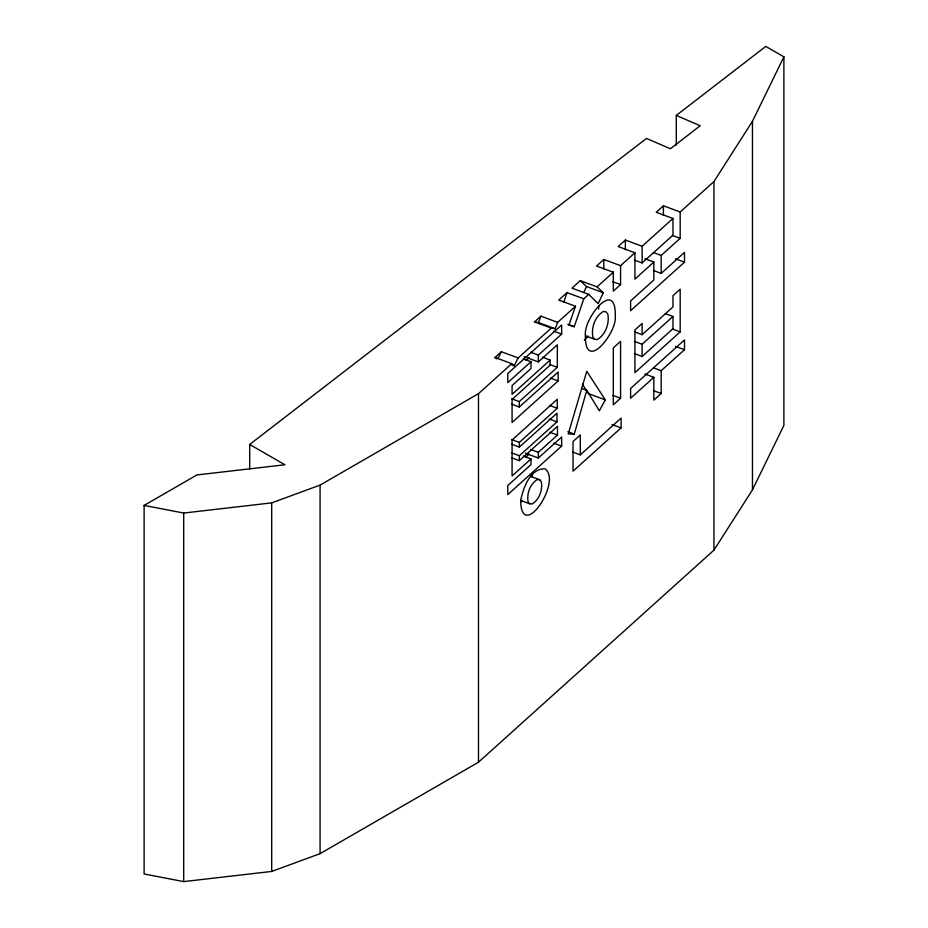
<?xml version="1.0" encoding="UTF-8"?>
<svg xmlns="http://www.w3.org/2000/svg" width="928" height="928" viewBox="0 0 928 928"><rect width="100%" height="100%" fill="white"/><g stroke="black" fill="none" stroke-linecap="round" stroke-linejoin="round"><path stroke-width="1.39" d="M532.022 476.83L532.196 474.104M598.606 309.163L598.827 305.695M586.774 390.352L599.36 410.802L605.288 399.852L586.774 371.293L568.249 433.933L574.316 434.072L586.774 390.352L581.612 388.438M563.841 301.913L567.02 292.61L583.782 298.816L588.723 294.362L598.154 303.665L603.27 292.738L597.052 286.856L580.29 280.662L571.961 288.167L588.723 294.362M567.02 292.61L558.749 300.057L575.511 306.263L568.922 324.997L574.246 326.726L583.782 298.816M540.873 316.158L534.505 321.9L538.484 322.561L540.873 316.158L557.647 322.364L575.511 306.263M534.505 321.9L551.267 328.094L555.246 328.756L557.647 322.364M583.666 292.61L586.508 286.532L580.29 280.662M653.451 270.512L661.188 273.377L661.188 255.444L680.178 238.345L680.178 211.99L713.945 181.575L752.469 121.266L783.893 56.852L765.786 46.4L676.303 115.42L676.303 145.116M676.303 115.42L700.211 125.756L670.376 148.758L646.468 138.434L249.702 444.454L284.896 464.777L196.898 474.939L144.107 505.424L144.107 873.979L183.698 881.6L271.695 871.438L320.09 853.656L478.488 762.213L713.945 550.142L752.469 489.822L783.893 425.418L783.893 56.852M497.976 358.44L501.387 351.724L518.149 357.93L551.267 328.094M511.595 364.808L514.17 365.76L518.149 357.93M588.062 336.006L584.362 340.321M520.863 502.187L522.22 500.378M496.608 358.858L495.018 357.466L501.387 351.724M680.178 211.99L663.416 205.784L656.212 212.28L672.974 218.474L642.13 246.256L625.368 240.05L618.164 246.546L634.926 252.752L620.577 265.675L603.815 259.469L596.542 266.023L613.304 272.229L597.052 286.856M144.107 505.424L183.698 513.045L271.695 502.883L320.09 485.1L478.488 393.658L511.78 363.672L514.17 365.76M525.967 360.528L529.134 357.663M523.264 358.834L531.002 361.7L507.778 382.626L507.778 373.555L561.649 325.032L561.649 334.103L538.344 355.088L538.344 361.92L524.158 356.665M634.392 260.072L642.13 262.937L672.974 235.155L672.974 218.474M620.577 265.675L620.577 284.594L613.304 291.137L613.304 271.881M538.344 361.92L557.334 344.81L557.334 367.326L519.286 401.592L519.286 406.998L511.548 404.132M644.821 258.715L653.846 262.056L634.926 279.108L634.926 252.752M542.393 357.199L550.13 360.064L512.082 394.33L512.082 385.572L531.002 368.532L531.002 361.7M661.188 273.377L684.493 252.393L684.493 262.172L630.611 310.694L630.611 300.916L653.846 279.989L653.846 262.056M519.286 406.998L558.146 372L558.146 380.967L512.082 422.449L512.082 399.423L550.13 365.156L550.13 360.064M511.618 444.234L519.355 447.099L519.355 442.412L557.264 408.262L557.264 399.295L512.082 440L512.082 475.96L531.002 458.919L523.264 456.054M642.13 334.683L672.974 306.901L672.974 295.696L680.178 289.2L680.178 331.888L634.926 372.65L634.926 329.962L642.13 323.478L642.13 334.683L634.392 331.818M519.355 447.099L556.997 413.192L556.997 421.857L519.355 455.764L519.355 460.648L511.618 457.782M634.392 353.626L642.13 356.48L642.13 344.253L672.974 316.483L665.237 313.618M519.355 460.648L557.473 426.323L557.473 435.081L538.344 452.307L538.344 458.014L525.457 453.235M525.874 457.017L529.041 454.163M642.13 356.48L672.974 328.709L672.974 316.483M538.344 458.014L561.649 437.03L561.649 446.09L507.778 494.612L507.778 485.553L531.002 464.626L531.002 458.919M620.577 398.216L613.304 404.759L613.304 347.907L620.577 341.365L620.577 398.216L612.84 395.351M653.846 377.313L630.611 398.24L630.611 388.461L684.493 339.938L684.493 349.717L661.188 370.701L661.188 393.518L653.846 400.13L653.846 377.313L644.821 373.972M580.302 454.859L621.11 418.099L621.11 427.889L573.028 471.192L573.028 441.542L580.302 434.988L580.302 454.859L572.564 451.994M539.725 479.741L537.416 479.498C530.074 483.766 526.605 493.615 528.102 501.77L529.691 503.765L532.011 504.008C539.342 499.74 542.81 489.891 541.314 481.736L539.725 479.741L530.7 476.4M594.616 339.254L597.238 339.567C605.613 334.695 609.545 323.431 607.852 314.128L606.03 311.808L603.386 311.472C594.976 316.332 591.171 327.654 592.818 336.945L594.616 339.254L585.591 335.913M672.44 235.48L680.178 238.345M675.456 258.831L684.493 262.172M653.451 252.59L661.188 255.444M612.84 281.729L620.577 284.594M586.508 286.532L603.27 292.738M672.44 329.034L680.178 331.888M675.456 346.376L684.493 349.717M634.392 341.4L642.13 344.253M567.797 324.348L574.246 326.726M538.484 322.561L555.246 328.756M653.451 367.836L661.188 370.701M553.912 331.238L561.649 334.103M653.451 390.665L661.188 393.518M530.607 352.222L538.344 355.088M549.596 364.46L557.334 367.326M495.018 357.466L511.78 363.672M550.408 378.102L558.146 380.967M605.288 399.852L588.526 393.658L582.355 384.134M612.086 424.548L621.11 427.889M549.527 405.397L557.264 408.262M511.548 398.738L519.286 401.592M549.26 418.992L556.997 421.857M567.866 431.682L574.316 434.072M549.736 432.216L557.473 435.081M553.912 443.236L561.649 446.09M511.618 439.547L519.355 442.412M530.607 449.442L538.344 452.307M511.618 452.899L519.355 455.764M520.666 500.424L529.691 503.765M752.469 121.266L752.469 489.822M713.945 181.575L713.945 550.142M663.416 205.784L663.416 215.493M642.13 246.256L642.13 262.937M625.368 240.05L625.368 249.783M603.815 259.469L603.815 268.934M478.488 393.658L478.488 762.213M320.09 485.1L320.09 853.656M271.695 502.883L271.695 871.438M249.702 444.454L249.702 469.081M183.698 513.045L183.698 881.6M520.631 500.598C521.316 542.787 562.809 481.319 544.945 468.779C529.807 468.547 523.253 488.198 520.631 500.598M585.394 334.753C584.338 374.123 617.05 332.7 615.287 316.518C616.354 276.962 583.619 318.501 585.394 334.753"/></g></svg>
